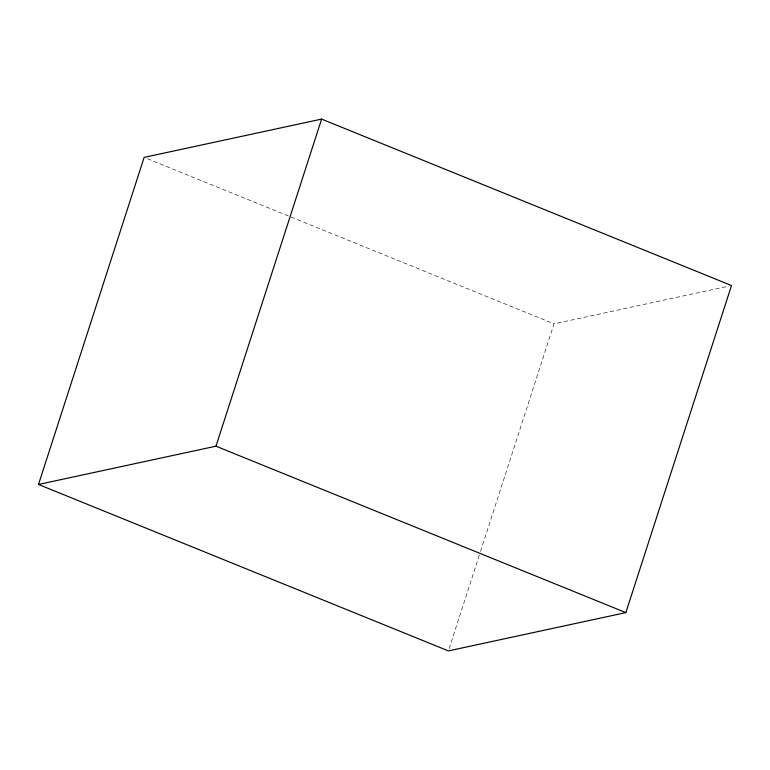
<?xml version="1.0" encoding="UTF-8"?>
<svg xmlns="http://www.w3.org/2000/svg" width="770" height="770" viewBox="0 0 770 770"><rect width="100%" height="100%" fill="white"/><g stroke="black" fill="none" stroke-linecap="round" stroke-linejoin="round"><path stroke-width="0.58" stroke-dasharray="3.85 2.89" d="M449.131 648.61L480.162 552.552M480.528 551.407L554.034 323.824L729.151 286.045M147.484 158.745L554.034 323.824"/><path stroke-width="1.16" d="M38.5 484.465L144.144 157.388L321.61 119.1L731.5 285.535L625.856 612.612L448.39 650.9L38.5 484.465L215.966 446.177L625.856 612.612M215.966 446.177L321.61 119.1"/></g></svg>
